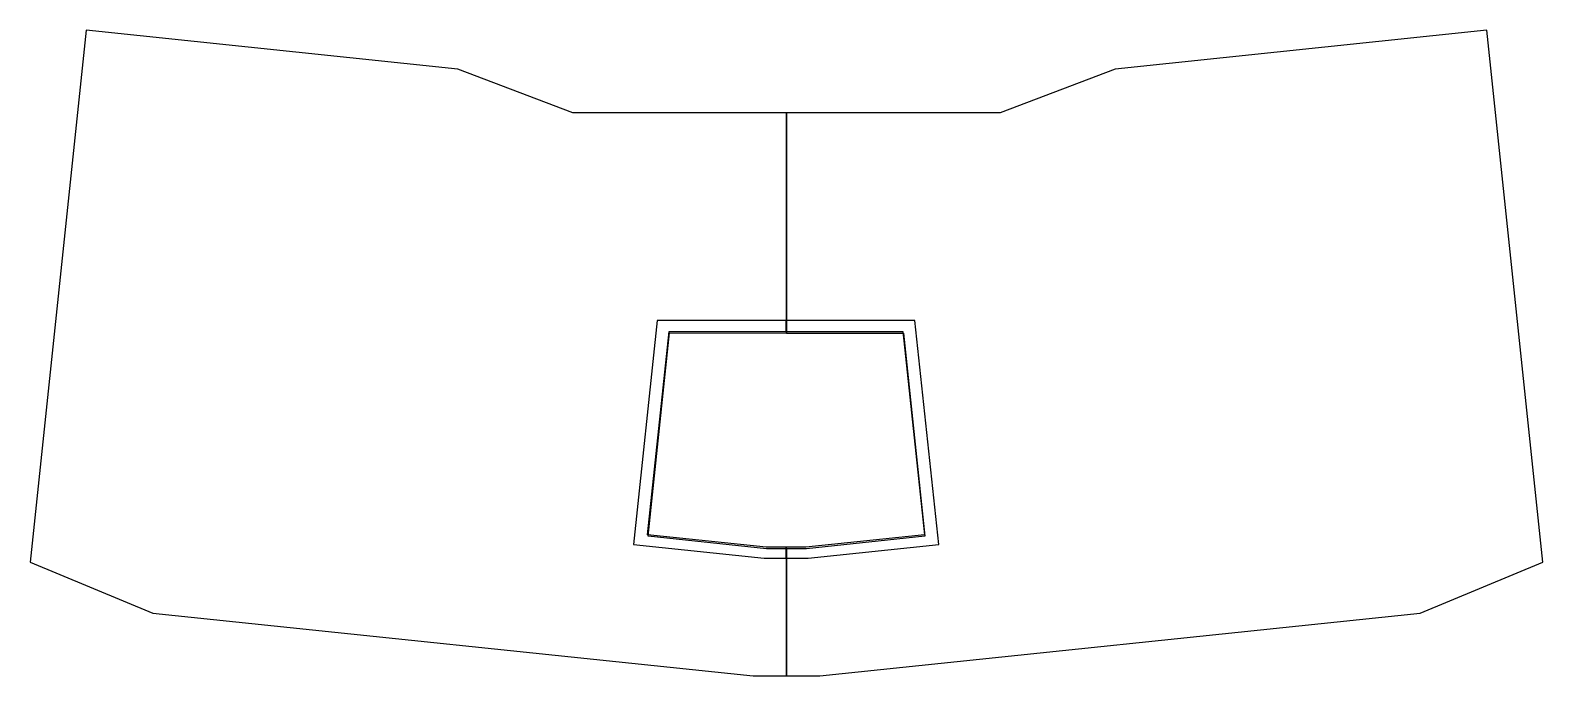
# Model space of a CAD drawing. Extents: x 0 to 241, y 0 to 103.
import ezdxf

# ---------------------------------------------------------------- set-up
doc = ezdxf.new("R2010")
doc.units = 0

msp = doc.modelspace()

# ---------------------------------------------------------------- linework, layer by layer
at = {"layer": 'hole_support'}
for p, q in [((100.09208, 56.796274), (96.314018, 21.016029)), ((120.6686, 56.790589), (100.09208, 56.796274)), ((120.6686, 55.026356), (120.6686, 56.790589)), ((120.6686, 56.790589), (120.6686, 56.790589)), ((120.6686, 56.790589), (120.6686, 55.026356)), ((141.23221, 56.785422), (120.6686, 56.790589)), ((120.6686, 56.790589), (120.6686, 56.790589)), ((145.02267, 21.007244), (141.23221, 56.785422)), ((98.578479, 22.577174), (102.00514, 55.031007)), ((102.00514, 55.031007), (120.6686, 55.026356)), ((120.6686, 55.026356), (139.32018, 55.021705)), ((139.32018, 55.021705), (142.75821, 22.569939)), ((117.4936, 20.590215), (98.578479, 22.577174)), ((142.75821, 22.569939), (123.84515, 20.590215)), ((96.314018, 21.016029), (117.16804, 18.824948)), ((120.6686, 20.590215), (117.4936, 20.590215)), ((120.6686, 18.824948), (120.6686, 20.590215)), ((123.84515, 20.590215), (120.6686, 20.590215)), ((120.6686, 20.590215), (120.6686, 18.824948)), ((124.17072, 18.824948), (145.02267, 21.007244)), ((117.16804, 18.824948), (120.6686, 18.824948)), ((120.6686, 18.824948), (124.17072, 18.824948))]:
    msp.add_line(p, q, dxfattribs=at)
at = {"layer": 'outline'}
for p, q in [((9.003585, 103.124195), (0.072864, 18.203281)), ((68.294539, 96.90287), (9.003585, 103.124195)), ((232.47005, 103.124712), (173.17806, 96.904937)), ((241.39819, 18.207366), (232.47005, 103.124712)), ((86.644324, 89.951873), (68.294539, 96.90287)), ((173.17806, 96.904937), (154.81536, 89.951873)), ((120.73527, 89.951873), (86.644324, 89.951873)), ((120.73527, 54.778793), (120.73527, 89.951873)), ((154.81536, 89.951873), (120.73527, 89.951873)), ((120.73527, 89.951873), (120.73527, 54.778826)), ((98.646692, 22.33016), (102.07336, 54.783993)), ((102.07336, 54.783993), (120.73527, 54.778793)), ((120.73527, 54.778826), (139.38839, 54.774126)), ((139.38839, 54.774126), (142.82642, 22.32236)), ((117.56182, 20.342685), (98.646692, 22.33016)), ((142.82642, 22.32236), (123.91337, 20.342636)), ((120.73527, 20.342685), (117.56182, 20.342685)), ((120.73527, 0.05193), (120.73527, 20.342685)), ((123.91337, 20.342636), (120.73527, 20.342636)), ((120.73527, 20.342636), (120.73527, 0.05188)), ((0.072864, 18.203281), (19.633427, 10.065276)), ((221.85312, 10.064194), (241.39819, 18.207366)), ((19.633427, 10.065276), (115.43171, 0.05193)), ((126.0414, 0.05188), (221.85312, 10.064194)), ((115.43171, 0.05193), (120.73527, 0.05193)), ((120.73527, 0.05188), (126.0414, 0.05188))]:
    msp.add_line(p, q, dxfattribs=at)

doc.saveas('drawing.dxf')
